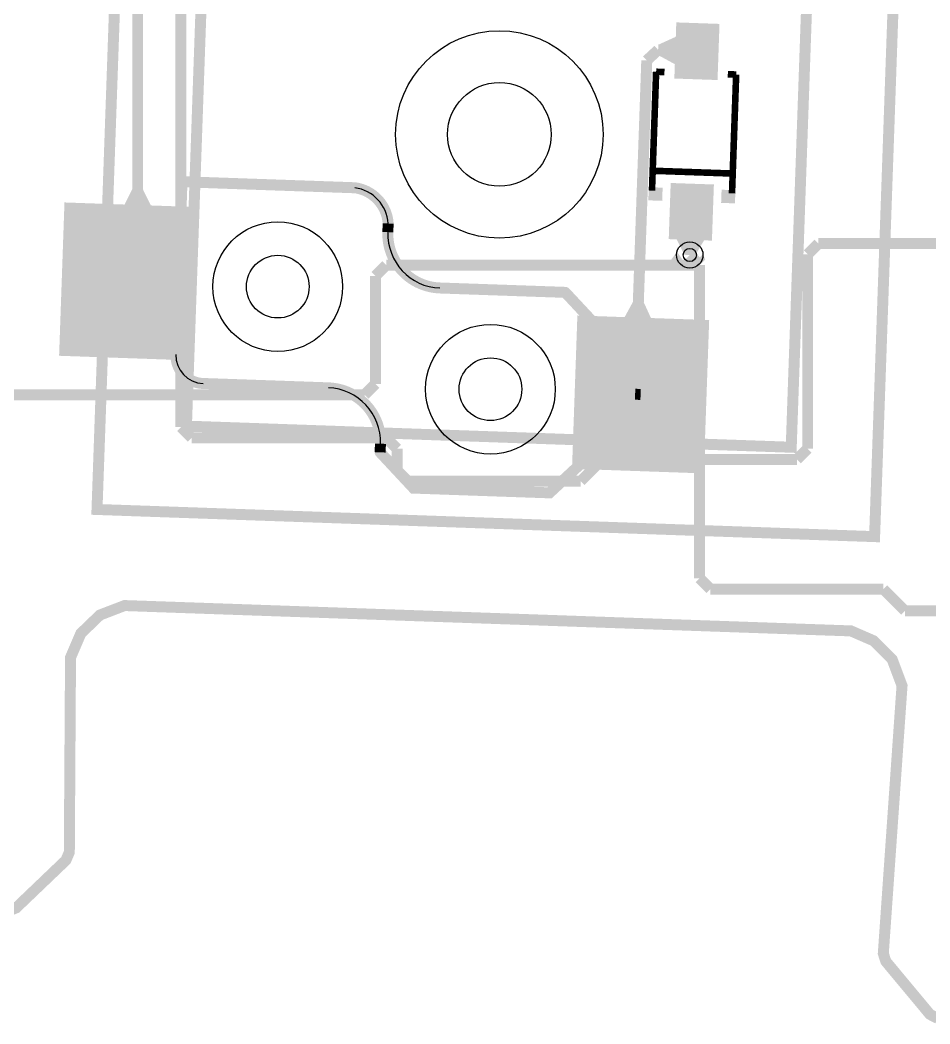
# Model space of a CAD drawing. Header units: millimetres. Extents: x -992 to -826, y 770 to 901.
# Drawn here: x -917.05 to -896, y 792.45 to 815.69 of the extents above; entities that cross this region are included whole.
import ezdxf

# ---------------------------------------------------------------- set-up
doc = ezdxf.new("R2010")
doc.units = ezdxf.units.MM
for name, color, linetype, true_color in [('BoardOutLine', 7, 'Continuous', 0xff00ff), ('BottomLayer', 7, 'Continuous', 0x0000ff), ('BottomPasteMaskLayer', 7, 'Continuous', 0x800000), ('BottomSilkLayer', 7, 'Continuous', 0x66cc33), ('BottomSolderMaskLayer', 7, 'Continuous', 0xaa00ff), ('Document', 7, 'Continuous', 0xffffff), ('Hole', 7, 'Continuous', 0x222222), ('Multi-Layer', 7, 'Continuous', 0xc0c0c0), ('TopLayer', 7, 'Continuous', 0xff0000), ('TopSilkLayer', 7, 'Continuous', 0xffcc00)]:
    doc.layers.add(name, color=color, linetype=linetype, true_color=true_color)

msp = doc.modelspace()

# ---------------------------------------------------------------- hatches: boundary and pattern name
at = {"layer": 'BottomLayer'}
for points in [[(-900.9168148336298, 814.3003810007622), (-900.8714503429007, 815.5995935991873), (-901.8708407416816, 815.6344932689867), (-901.9162052324106, 814.3352806705615)], [(-901.8824460248921, 815.3021082042166), (-901.9046024892051, 814.6674930149861), (-902.27872491745, 814.8711684023369), (-902.2698602997207, 815.1250139700281)], [(-914.0145186690374, 811.3717602235206), (-914.6491313182628, 811.3939217678437), (-914.4588265176532, 811.7685090170182), (-914.2048260096522, 811.7596393192788)], [(-901.0466090932183, 810.5836677673357), (-901.0012446024894, 811.8828549657101), (-902.0006350012701, 811.9177546355094), (-902.045999491999, 810.6185420370842)], [(-916.1229616459234, 807.9432562865127), (-913.124790449581, 807.8385572771147), (-913.0026416052833, 811.3364236728474), (-916.0008128016257, 811.4411226822456)], [(-901.8636195072392, 810.6121818643638), (-901.2290043180087, 810.5900355600713), (-901.4316027432055, 810.2469824739651), (-901.6854483108967, 810.2558445516893)], [(-901.3230378460757, 810.444947929896), (-901.7799593599188, 810.4609347218695), (-901.6709626619254, 810.6706121412244), (-901.4171170942343, 810.6617322834647)], [(-902.4452933705868, 808.7662458724919), (-903.0799085598172, 808.788407416815), (-902.8762280924562, 809.1625273050547), (-902.6223825247652, 809.1536626873255)], [(-904.2570231140463, 805.3273812547627), (-901.258851917704, 805.2226822453647), (-901.1367030734062, 808.7205486410974), (-904.1348742697486, 808.8252476504955)]]:
    msp.add_hatch(color=256, dxfattribs=at).paths.add_polyline_path(points)
at = {"layer": 'BottomPasteMaskLayer'}
for points in [[(-900.9168148336298, 814.3003810007622), (-900.8714503429007, 815.5995935991873), (-901.8708407416816, 815.6344932689867), (-901.9162052324106, 814.3352806705615)], [(-901.0466090932183, 810.5836677673357), (-901.0012446024894, 811.8828549657101), (-902.0006350012701, 811.9177546355094), (-902.045999491999, 810.6185420370842)], [(-916.1229616459234, 807.9432562865127), (-913.124790449581, 807.8385572771147), (-913.0026416052833, 811.3364236728474), (-916.0008128016257, 811.4411226822456)], [(-904.2570231140463, 805.3273812547627), (-901.258851917704, 805.2226822453647), (-901.1367030734062, 808.7205486410974), (-904.1348742697486, 808.8252476504955)]]:
    msp.add_hatch(color=256, dxfattribs=at).paths.add_polyline_path(points)
at = {"layer": 'BottomSilkLayer'}
for points in [[(-902.5068554737111, 811.8204089408181), (-902.1870612141225, 811.8092430784864), (-902.1976987553976, 811.504627889256), (-902.5174930149861, 811.5157937515877)], [(-900.5032512065025, 811.750441960884), (-900.823045466091, 811.7616103632208), (-900.8336830073661, 811.4569951739904), (-900.5138887477776, 811.4458267716536)]]:
    msp.add_hatch(color=256, dxfattribs=at).paths.add_polyline_path(points)
at = {"layer": 'BottomSolderMaskLayer'}
for points in [[(-900.9168148336298, 814.3003810007622), (-900.8714503429007, 815.5995935991873), (-901.8708407416816, 815.6344932689867), (-901.9162052324106, 814.3352806705615)], [(-901.0466090932183, 810.5836677673357), (-901.0012446024894, 811.8828549657101), (-902.0006350012701, 811.9177546355094), (-902.045999491999, 810.6185420370842)], [(-916.1493793331674, 807.9186317211346), (-913.1004390030287, 807.8124130773608), (-912.9762217674973, 811.36104860689), (-916.0251620976361, 811.4672672506637)], [(-904.2834399410735, 805.3027577953775), (-901.2344996109348, 805.1965391516038), (-901.1102823754036, 808.7451746811329), (-904.1592227055423, 808.8513933249067)]]:
    msp.add_hatch(color=256, dxfattribs=at).paths.add_polyline_path(points)
at = {"layer": 'Document'}
for points in [[(-901.2926847853697, 815.115044450089), (-901.4845923291848, 815.1217449834901), (-901.511394462789, 814.354216408433), (-901.3194869189739, 814.3475158750318)], [(-901.7824765049531, 814.8440132080266), (-901.7891795783593, 814.6521056642115), (-901.0216510033022, 814.6253009906021), (-901.014950469901, 814.8172085344172)], [(-913.3191770383542, 807.9453136906275), (-913.1840157480316, 811.8159613919229), (-909.3133731267463, 811.6807950215901), (-909.2967681287437, 811.6813023532607), (-909.2803714088674, 811.6839727317706), (-909.2644635195329, 811.6887604662046), (-909.2493166491299, 811.6955836371013), (-909.2351899648037, 811.7043254981181), (-909.2223251780332, 811.7148364735932), (-909.2109424088809, 811.726936717827), (-909.2012364196778, 811.7404191922913), (-909.1933732825855, 811.755053208116), (-909.1874875380565, 811.7705883732399), (-909.1836798928085, 811.7867588766877), (-909.1820154967057, 811.8032880366695), (-909.1825228280262, 811.8198930346828), (-909.1851932061907, 811.8362897546154), (-909.1899809402894, 811.8521976440509), (-909.196804110867, 811.8673445145976), (-909.205545971586, 811.8814711991081), (-909.2160569467901, 811.8943359861), (-909.2281571907839, 811.9057187555073), (-909.2416396650436, 811.9154247449947), (-909.2562736807027, 811.9232878823951), (-909.2718088457026, 811.9291736272517), (-909.2879793490702, 811.9329812728404), (-909.3045085090168, 811.9346456692915), (-913.3020828041657, 812.0742392684787), (-913.3186867700585, 812.0737308429531), (-913.3350823382028, 812.0710596025842), (-913.3509889988411, 812.0662712492948), (-913.366134606874, 812.059447706432), (-913.3802600379574, 812.0507057171509), (-913.3931236218294, 812.0401948470703), (-913.4045052770166, 812.0280949253729), (-913.4142102761812, 812.0146129681299), (-913.4220725776865, 811.9999796364887), (-913.4279576663839, 811.9844452903193), (-913.431764855015, 811.9682757048388), (-913.4334290068581, 811.9517475234952), (-913.5730251460504, 807.954185928372), (-913.5725183228793, 807.9375810633102), (-913.5698484658419, 807.9211844088694), (-913.5650612569323, 807.9052765163533), (-913.5582386066221, 807.8901295742132), (-913.54949725235, 807.8760027508288), (-913.5389867611107, 807.8631377600648), (-913.5268869703236, 807.85175472548), (-913.5134049107639, 807.8420484139522), (-913.4987712642085, 807.8341849031625), (-913.483236416407, 807.828298739961), (-913.4670661729125, 807.824490638232), (-913.4505372110746, 807.8228257556516), (-913.4339323460127, 807.8233325788227), (-913.417535691572, 807.8260024358601), (-913.4016277990559, 807.8307896447698), (-913.3864808569158, 807.8376122950799), (-913.3723540335313, 807.8463536493522), (-913.3594890427673, 807.8568641405914), (-913.3481060081825, 807.8689639313784), (-913.3383996966546, 807.8824459909381), (-913.3305361858651, 807.8970796374937), (-913.3246500226636, 807.9126144852951), (-913.3208419209345, 807.9287847287895), (-913.3191770383542, 807.9453136906275)], [(-909.3259740919483, 811.6816611633225), (-909.2860376739717, 811.6752080871543), (-909.2464979714072, 811.6666540475268), (-909.2074654311931, 811.6560229385876), (-909.1690490836024, 811.6433444563984), (-909.1313562376863, 811.6286540159833), (-909.0944921815266, 811.6119926524052), (-909.0585598881316, 811.5934069061404), (-909.0236597278013, 811.5729486930769), (-908.9898891877598, 811.5506751594969), (-908.9573425998435, 811.5266485224487), (-908.9261108770021, 811.5009358959551), (-908.8962812593498, 811.4736091035427), (-908.8679370704759, 811.4447444776154), (-908.8411574846959, 811.4144226462346), (-908.816017305892, 811.3827283078988), (-908.7925867585626, 811.3497499949541), (-908.7709312916627, 811.3155798262951), (-908.7511113957844, 811.2803132500477), (-908.7331824341873, 811.2440487769524), (-908.7171944881512, 811.2068877051919), (-908.7031922170839, 811.1689338374338), (-908.6912147337724, 811.1302931908766), (-908.681295495129, 811.0910737011097), (-908.6734622087353, 811.0513849206156), (-908.6677367554463, 811.0113377127545), (-908.6641351282703, 810.971043942088), (-908.662291100024, 810.9550915897022), (-908.6584487493133, 810.9394994657985), (-908.6526695091904, 810.9245168635406), (-908.6450457804771, 810.9103833308146), (-908.6356994544216, 810.8973248402403), (-908.6247799638535, 810.8855501762304), (-908.6124618939907, 810.8752475968606), (-908.5989421911011, 810.866581823924), (-908.5844370136455, 810.8596914092923), (-908.5691782762498, 810.8546865196929), (-908.5534099417597, 810.8516471753188), (-908.5373841206651, 810.8506219704333), (-908.5213570402552, 810.8516272964255), (-908.505584947954, 810.854647079738), (-908.4903200143324, 810.8596330388576), (-908.4758063013043, 810.8665054562597), (-908.4622758599652, 810.8751544529637), (-908.4499450204671, 810.8854417453231), (-908.4390109332437, 810.8972028559596), (-908.4296484168902, 810.9102497434943), (-908.4220071630931, 810.9243738090288), (-908.416209343299, 810.9393492313084), (-908.4123476553887, 810.9549365772433), (-908.4104838415852, 810.9708866300621), (-908.4106477012955, 810.986944373889), (-908.414638789857, 811.0334701408854), (-908.4207563178829, 811.0797643266257), (-908.4289874493221, 811.1257297947267), (-908.4393149132726, 811.1712700985339), (-908.4517170402205, 811.2162896834907), (-908.466167807508, 811.2606940876339), (-908.482636893935, 811.3043901397984), (-908.5010897433805, 811.3472861551129), (-908.5214876373091, 811.3892921273763), (-908.5437877760126, 811.4303199179128), (-908.5679433684138, 811.4702834405085), (-908.5939037302456, 811.5090988420403), (-908.6216143903985, 811.5466846784207), (-908.6510172052142, 811.5829620854864), (-908.6820504804857, 811.6178549444755), (-908.714649100906, 811.651290041742), (-908.7487446666954, 811.6831972223758), (-908.784265637122, 811.7135095374057), (-908.82113748061, 811.742163384273), (-908.8592828311263, 811.7690986402863), (-908.8986216505119, 811.7942587887726), (-908.9390713964223, 811.8175910376634), (-908.9805471955203, 811.839046430265), (-909.0229620215619, 811.8585799479814), (-909.0662268779971, 811.8761506047747), (-909.1102509847075, 811.8917215331627), (-909.1549419684837, 811.905260061577), (-909.2002060568475, 811.9167377829149), (-909.2459482748085, 811.9261306141447), (-909.2920726441454, 811.9334188468379), (-909.3086481459535, 811.93455444959), (-909.3252300679479, 811.9335167999503), (-909.3415346888412, 811.930323652392), (-909.3572830320448, 811.9250296425558), (-909.3722056390359, 811.9177253524197), (-909.3860471798672, 811.9085357604147), (-909.3985708219337, 811.8976181030106), (-909.409562282244, 811.8851591843555), (-909.4188334938615, 811.8713721800056), (-909.4262258237824, 811.8564929894313), (-909.4316127871903, 811.8407761997132), (-909.434902211646, 811.824490729485), (-909.4360378141844, 811.8079152276622), (-909.4350001643306, 811.7913333056812), (-909.4318070165618, 811.7750286848291), (-909.4265130065226, 811.7592803416937), (-909.4192087161937, 811.744357734797), (-909.4100191240101, 811.7305161940843), (-909.3991014664444, 811.7179925521586), (-909.3866425476476, 811.7070010920092), (-909.3728555431779, 811.6977298805696), (-909.3579763525083, 811.6903375508407), (-909.3422595627206, 811.6849505876356), (-909.32597409245, 811.68166116339)], [(-901.403677927356, 811.0494361188723), (-901.595585471171, 811.0561366522735), (-901.5687807975617, 811.8236652273306), (-901.3768732537466, 811.8169646939295)], [(-908.6643891287783, 810.984569469139), (-908.671361442723, 810.7845897891797), (-908.6708343190771, 810.7679991658873), (-908.6681479304004, 810.7516189962776), (-908.6633481672434, 810.7357290965231), (-908.6565170221241, 810.7206009077046), (-908.6477711888824, 810.7064928588857), (-908.6372600692425, 810.6936459524688), (-908.6251632206414, 810.682279647243), (-908.611687288917, 810.6725881094533), (-908.5970624782574, 810.6647368959333), (-908.5815386187096, 810.6588601259608), (-908.5653808984293, 810.6550581901497), (-908.5488653335725, 810.6533960355155), (-908.5322740532172, 810.65390205601), (-908.5158904798604, 810.6565676074787), (-908.49999448782, 810.6613471553252), (-908.4848576222483, 810.6681590523617), (-908.4707384604311, 810.6768869335563), (-908.4578781946097, 810.6873817038525), (-908.4464965117867, 810.699464085103), (-908.4367878408968, 810.7129276786101), (-908.4289180314519, 810.7275424909546), (-908.4230215203967, 810.743058862887), (-908.4191990355746, 810.7592117341597), (-908.4175158750318, 810.7757251714505), (-908.4105334010669, 810.9757048514099), (-908.4110407543711, 810.9923101810177), (-908.4137111976215, 811.0087072268374), (-908.4184990387944, 811.0246154308738), (-908.4253223566014, 811.0397625993508), (-908.4340644021854, 811.0538895600208), (-908.4445755967255, 811.0667545966746), (-908.4566760907722, 811.0781375849725), (-908.4701588415214, 811.0878437588323), (-908.4847931553742, 811.0957070429315), (-908.5003286351676, 811.1015928943015), (-908.5164994645405, 811.1054006043953), (-908.5330289561239, 811.107065022239), (-908.5496342857393, 811.1065576691822), (-908.5660313315988, 811.1038872261761), (-908.5819395357066, 811.0990993852403), (-908.5970867042852, 811.092276067659), (-908.6112136650854, 811.0835340222854), (-908.6240787018959, 811.073022827937), (-908.6354616903741, 811.06092233406), (-908.6451678644348, 811.0474395834553), (-908.653031148752, 811.0328052697198), (-908.6589170003535, 811.0172697900141), (-908.6627247106884, 811.001098960698), (-908.6643891287783, 810.9845694691394)], [(-908.4169977139956, 810.7760477520957), (-908.417636197176, 810.7270573470565), (-908.4161371892369, 810.6780857183122), (-908.4125035434971, 810.6292260819514), (-908.4067421764967, 810.5805714408885), (-908.3988640548324, 810.5322144078353), (-908.3888841742825, 810.4842470290151), (-908.3768215312629, 810.4367606089558), (-908.362699086668, 810.3898455366939), (-908.3465437221657, 810.3435911137219), (-908.3283861890282, 810.2980853840054), (-908.3082610495982, 810.2534149663938), (-908.2862066115006, 810.209664889744), (-908.2622648547247, 810.1669184310701), (-908.236481351717, 810.1252569570285), (-908.2089051806349, 810.0847597690382), (-908.1795888319278, 810.0455039523334), (-908.1485881084236, 810.0075642292337), (-908.1159620191088, 809.9710128169122), (-908.0817726668075, 809.9359192899324), (-908.0460851299696, 809.9023504478148), (-908.0089673387965, 809.8703701878862), (-907.9704899459375, 809.8400393836528), (-907.9307261920046, 809.8114157689292), (-907.8897517661615, 809.784553827944), (-907.8476446620507, 809.7595046916301), (-907.8044850293353, 809.7363160402992), (-907.7603550211368, 809.7150320128828), (-907.7153386376579, 809.6956931229159), (-907.6695215662916, 809.67833618142), (-907.6229910185173, 809.6629942268347), (-907.5758355638961, 809.6496964621299), (-907.5281449614815, 809.6384681992187), (-907.4800099889653, 809.6293308107771), (-907.4315222698851, 809.6223016895615), (-907.3827740992213, 809.6173942153023), (-907.3338582677167, 809.6146177292355), (-907.3173140422616, 809.612972173328), (-907.301126545015, 809.6091795247756), (-907.2855731966447, 809.6033047818345), (-907.270920549801, 809.5954486256098), (-907.2574197209482, 809.5857456945868), (-907.2453020867408, 809.5743622772014), (-907.2347753186998, 809.5614934619971), (-907.2260198241469, 809.547359794204), (-907.2191856543906, 809.5322034960446), (-907.2143899331537, 809.5162843155391), (-907.2117148493113, 809.4998750749537), (-907.2112062483411, 809.4832569951848), (-907.2128728466259, 809.466714876206), (-907.2166860820723, 809.450532216178), (-907.2225806036065, 809.4349863528686), (-907.2304553911588, 809.4203437106494), (-907.2401754869412, 809.406855234526), (-907.2515743083484, 809.3947520894521), (-907.2644565028438, 809.3842416986348), (-907.2786012959034, 809.3755041887232), (-907.2937662746403, 809.3686893028063), (-907.3096915422672, 809.3639138341208), (-907.3261041721966, 809.3612596244545), (-907.3427228854458, 809.3607721615444), (-907.3967119081829, 809.3637188116425), (-907.4505436272744, 809.3687827372478), (-907.5041350421803, 809.3759561305368), (-907.5574035228735, 809.3852279311993), (-907.6102669372441, 809.3965838434914), (-907.6626437777339, 809.4100063582777), (-907.7144532870103, 809.4254747800278), (-907.7656155824808, 809.4429652587257), (-907.8160517794611, 809.462450826643), (-907.8656841128031, 809.483901439919), (-907.9144360567977, 809.5072840248839), (-907.9622324431655, 809.5325625290541), (-908.0089995769555, 809.5596979767187), (-908.054665350172, 809.5886485290353), (-908.099159352954, 809.6193695485385), (-908.1424129821372, 809.6518136679654), (-908.1843595470297, 809.685930863287), (-908.224934372239, 809.7216685308399), (-908.2640748973923, 809.7589715684322), (-908.3017207735952, 809.7977824603031), (-908.3378139564805, 809.8380413658036), (-908.3722987957042, 809.8796862116625), (-908.4051221207501, 809.9226527876934), (-908.4362333229111, 809.9668748457979), (-908.4655844333196, 810.01228420211), (-908.4931301969093, 810.0588108421257), (-908.5188281421913, 810.1063830286549), (-908.5426386467389, 810.1549274124299), (-908.5645249982794, 810.2043691451983), (-908.5844534512993, 810.2546319951286), (-908.6023932790748, 810.3056384643485), (-908.6183168210476, 810.3573099084344), (-908.6321995254739, 810.4095666576704), (-908.6440199872786, 810.4623281398863), (-908.6537599810601, 810.5155130046885), (-908.66140448919, 810.5690392488902), (-908.6669417249685, 810.6228243429482), (-908.6703631507982, 810.676785358211), (-908.6716634913466, 810.7308390947826), (-908.6708407416816, 810.7849022098046), (-908.6692502997842, 810.8014907311875), (-908.6655015440789, 810.8177281995174), (-908.6596590202497, 810.8333350397617), (-908.6518233242613, 810.848042534976), (-908.6421293703081, 810.8615974530451), (-908.6307440678764, 810.8737664068061), (-908.6178634479132, 810.8843398724853), (-908.6037092875871, 810.8931357972555), (-908.588525291751, 810.9000027338035), (-908.5725728968584, 810.9048224479333), (-908.5561267695773, 810.907511954311), (-908.5394700776083, 810.9080249452966), (-908.5228896141327, 810.9063525882652), (-908.5066708598381, 810.9025236776853), (-908.4910930675404, 810.8966041393389), (-908.4764244540395, 810.8886958952188), (-908.4629175819895, 810.8789351086456), (-908.4508050113017, 810.8674898398224), (-908.4402952949522, 810.8545571521915), (-908.4315693881388, 810.8403597194172), (-908.4247775326128, 810.8251419914127), (-908.4200366698329, 810.8091659854285), (-908.4174284274791, 810.7927067746659), (-908.4169977139956, 810.7760477520957)], [(-908.8152095504192, 805.5969011938025), (-908.043616967234, 804.7694945389892), (-908.0315152615813, 804.7581104716463), (-908.0180309946822, 804.7484036279179), (-908.0033949492046, 804.7405401400309), (-907.9878576204585, 804.734654591254), (-907.9716849291797, 804.7308477125096), (-907.9551536703075, 804.7291846583695), (-904.8070612141225, 804.6192532385066), (-904.7904551764263, 804.6197570298796), (-904.7740569899586, 804.6224241958435), (-904.7581472744569, 804.627209093582), (-904.7429982905279, 804.6340298398484), (-904.7288692804912, 804.6427697122213), (-904.7160020320042, 804.6532791465585), (-903.8368681737364, 805.4730835661674), (-903.8254864208571, 805.4851861474967), (-903.8157818852428, 805.4986709078563), (-903.807920640667, 805.5133070824645), (-903.8020372166532, 805.5288442023815), (-903.79823229627, 805.5450163807851), (-903.796570993142, 805.5615468630939), (-903.6866370332741, 808.7096266192534), (-903.6871383910448, 808.726237175931), (-903.6898043092336, 808.7426400669251), (-903.6945891419713, 808.7585544418241), (-903.701410963319, 808.7737078145924), (-903.7101529700049, 808.787840729078), (-903.720665481331, 808.8007112014226), (-904.3475742951487, 809.4729743459488), (-904.3596775424169, 809.4843566054756), (-904.3731630928838, 809.4940614679152), (-904.3878001451266, 809.5019228372623), (-904.4033381900913, 809.5078061683803), (-904.419511298486, 809.5116107697029), (-904.4360426720855, 809.5132715265432), (-907.2843129286259, 809.6127355854713), (-907.3009184240235, 809.6122282213), (-907.3173156327955, 809.6095577456329), (-907.3332239941583, 809.6047698510484), (-907.3483713116428, 809.597946459749), (-907.3624984104515, 809.5892043218496), (-907.3753635720109, 809.5786930177511), (-907.3867466698434, 809.5665923987779), (-907.3964529359924, 809.5531095098721), (-907.4043162935558, 809.5384750469974), (-907.4102021983076, 809.5229394098668), (-907.4140099407873, 809.5067684175345), (-907.4156743694665, 809.4902387601584), (-907.4151670055094, 809.4736332647543), (-907.412496530054, 809.4572360559479), (-907.4077086356748, 809.4413276945232), (-907.4008852445709, 809.4261803769507), (-907.3921431068537, 809.4120532780292), (-907.3816318029212, 809.3991881163342), (-907.369531184095, 809.3878050183455), (-907.3560482953144, 809.3780987520224), (-907.3414138325412, 809.3702353942703), (-907.3258781954866, 809.364349489318), (-907.3097072032034, 809.3605417466296), (-907.2931775458487, 809.3588773177371), (-904.4974726949455, 809.26126492253), (-903.942316484633, 808.6659385318773), (-904.0485826771654, 805.6229819659641), (-904.8507747015495, 804.8749326898655), (-907.8937185674372, 804.9811938023878), (-908.6294208788419, 805.7701651003304), (-908.6415233417463, 805.78154909589), (-908.6550081759954, 805.7912560113901), (-908.6696446523367, 805.7991197588153), (-908.6851823366018, 805.8050057872667), (-908.7013553747051, 805.8088133851659), (-908.7178870414809, 805.8104774034567), (-908.7344944755268, 805.8099693703252), (-908.7508935190422, 805.8072979783591), (-908.7668035798456, 805.8025089358154), (-908.7819524323858, 805.7956841845398), (-908.7960808755955, 805.786940497919), (-908.8089471678944, 805.7764274828551), (-908.8203311634541, 805.7643250199508), (-908.8300380789542, 805.7508401857016), (-908.8379018263794, 805.7362037093603), (-908.8437878548309, 805.7206660250952), (-908.8475954527299, 805.7044929869918), (-908.8492594710209, 805.6879613202161), (-908.8487514378894, 805.6713538861701), (-908.8460800459231, 805.6549548426548), (-908.8412910033794, 805.6390447818513), (-908.8344662521039, 805.6238959293112), (-908.825722565483, 805.6097674861014), (-908.8152095504192, 805.5969011938025)], [(-912.8144526289053, 807.4045923291848), (-912.8472364397642, 807.4067666771103), (-912.8798190227592, 807.4109953091224), (-912.9120717815163, 807.4172615357292), (-912.9438674214053, 807.4255406254961), (-912.9750804519456, 807.435799902655), (-913.0055876820884, 807.4479988760685), (-913.035268706426, 807.4620893990394), (-913.0640063804055, 807.4780158593358), (-913.0916872826729, 807.4957153986797), (-913.1182021627224, 807.515118160836), (-913.1434463720843, 807.5361475673186), (-913.1673202773504, 807.5587206196304), (-913.1897296534048, 807.5827482268393), (-913.2105860553099, 807.6081355572011), (-913.2298071673798, 807.6347824124399), (-913.2473171280624, 807.662583623209), (-913.2630468293477, 807.6914294641708), (-913.2769341895233, 807.72120608706), (-913.2889243981964, 807.7517959700166), (-913.298970132619, 807.7830783814204), (-913.3070317444606, 807.8149298563916), (-913.3130774162909, 807.8472246840804), (-913.3170832871571, 807.8798354038199), (-913.3190335467574, 807.9126333081862), (-913.3189204978411, 807.9454889509781), (-913.3194126802117, 807.9621042191899), (-913.3220706910059, 807.9785128864074), (-913.326848995449, 807.9944338533344), (-913.3336657357033, 808.0095943755398), (-913.342404133187, 808.0237347358837), (-913.3529144891248, 808.036612693769), (-913.3650167490605, 808.0480076350015), (-913.3785035873952, 808.0577243511633), (-913.393143959114, 808.065596383758), (-913.4086870578515, 808.071488875835), (-913.4248666124922, 808.0753008822444), (-913.4414054487014, 808.0769670989423), (-913.4580202372384, 808.076458981725), (-913.4744263477123, 808.0737852352233), (-913.4903427246268, 808.0689916637829), (-913.5054967021831, 808.0621603867822), (-913.5196286753586, 808.0534084318346), (-913.532496547238, 808.0428857299698), (-913.5438798764118, 808.0307725471446), (-913.5535836533902, 808.0172763960788), (-913.5614416413399, 808.0026284813255), (-913.5673192239111, 807.9870797384709), (-913.5711157113706, 807.9708965353204), (-913.5727660655323, 807.9543561087123), (-913.5731198299776, 807.9136766956647), (-913.5713439762562, 807.87303452374), (-913.567443372488, 807.8325410046854), (-913.5614287113367, 807.7923071427476), (-913.5533164806985, 807.7524432303799), (-913.5431289185035, 807.7130585458983), (-913.5308939517558, 807.6742610539192), (-913.5166451199774, 807.6361571093971), (-913.5004214832668, 807.5988511660761), (-913.4822675152241, 807.562445490152), (-913.4622329810365, 807.5270398799315), (-913.4403728010576, 807.4927313922575), (-913.416746900255, 807.4596140764476), (-913.391420043939, 807.4277787164789), (-913.3644616602226, 807.397312582123), (-913.3359456496992, 807.3682991897151), (-913.3059501828599, 807.3408180732115), (-913.2745574858064, 807.3149445661647), (-913.2418536148456, 807.2907495952128), (-913.2079282205844, 807.2682994856491), (-913.172874302173, 807.247655779606), (-913.1367879523665, 807.2288750673504), (-913.0997680941082, 807.2120088321532), (-913.0619162093535, 807.19710330916), (-913.0233360608788, 807.1841993586463), (-912.9841334078384, 807.1733323540091), (-912.9444157158488, 807.164532084797), (-912.9042918623943, 807.1578226750497), (-912.8638718383636, 807.1532225171668), (-912.823266446533, 807.1507442214886), (-912.8066618312237, 807.151254857103), (-912.7902659220255, 807.1539284613862), (-912.774359257495, 807.1587192882268), (-912.7592140050772, 807.1655453652481), (-912.7450893042441, 807.1742898963778), (-912.7322268325471, 807.1848032602611), (-912.7208466704467, 807.1969055703244), (-912.7111435356748, 807.2103897526837), (-912.7032834515601, 807.2250250892364), (-912.6974009063235, 807.2405611653124), (-912.6935965519466, 807.2567321543384), (-912.6919354819886, 807.2732613662039), (-912.6924461178172, 807.2898659815065), (-912.695119722312, 807.3062618906703), (-912.6999105493579, 807.3221685551389), (-912.7067366265746, 807.3373138074686), (-912.7154811578865, 807.351438508189), (-912.725994521936, 807.3643009797502), (-912.7380968321461, 807.3756811416945), (-912.7515810146306, 807.3853842762924), (-912.7662163512847, 807.3932443602181), (-912.7817524274367, 807.3991269052542), (-912.7979234165116, 807.4029312594224), (-912.8144526283986, 807.4045923291673)], [(-909.91650495301, 807.3031902463806), (-912.8147625095252, 807.4043942087885), (-912.8313673419918, 807.4038868883117), (-912.8477638992048, 807.4012165424776), (-912.8636716315242, 807.3964288616437), (-912.8788183532396, 807.3896057643565), (-912.8929448997429, 807.3808639957024), (-912.905809561907, 807.3703531297666), (-912.9171922217952, 807.3582530103796), (-912.9268981189412, 807.3447706739387), (-912.9347611827537, 807.3301368069585), (-912.940646874031, 807.3146017989604), (-912.9444544869633, 807.2984314582383), (-912.9461188722379, 807.2819024638051), (-912.945611551761, 807.2652976313384), (-912.9429412059269, 807.2489010741253), (-912.938153525093, 807.2329933418059), (-912.9313304278058, 807.2178466200905), (-912.9225886591516, 807.2037200735872), (-912.9120777932159, 807.1908554114233), (-912.8999776738289, 807.179472751535), (-912.8864953373879, 807.169766854389), (-912.8718614704078, 807.1619037905765), (-912.8563264624097, 807.1560180992992), (-912.8401561216875, 807.1522104863668), (-912.8236271272543, 807.1505461010923), (-909.9253695707392, 807.0493522987048), (-909.9088519894914, 807.0499812964209), (-909.8925560048872, 807.0527502337951), (-909.8767576706788, 807.0576122050666), (-909.8617246104279, 807.0644848485099), (-909.8477114839659, 807.0732517416405), (-909.8349556734601, 807.0837643734111), (-909.8236732621627, 807.0958446599857), (-909.8140553739643, 807.1092879614778), (-909.8062649357569, 807.1238665485472), (-909.8004339174555, 807.139333460132), (-909.7966610964287, 807.1554266869653), (-909.7950103842124, 807.1718736100083), (-909.7955097438486, 807.1883956186138), (-909.7981507161918, 807.2047128301857), (-909.8028885632074, 807.2205488313875), (-909.8096430258329, 807.235635360579), (-909.8182996835653, 807.2497168521658), (-909.8287118927434, 807.2625547658762), (-909.8407032706883, 807.2739316276309), (-909.8540706836249, 807.2836547135499), (-909.8685876877637, 807.2915593146934), (-909.8840083652569, 807.2975115272277), (-909.9000714900425, 807.3014105207554), (-909.91650495301, 807.3031902463806)], [(-908.8419735839473, 805.8880111760225), (-908.8413309301209, 805.9370045032473), (-908.8428260286821, 805.9859792293495), (-908.846456033408, 806.0348421210177), (-908.8522140338491, 806.0835001578401), (-908.8600890684855, 806.1318607093875), (-908.8700661455935, 806.1798317115542), (-908.8821262717859, 806.2273218418206), (-908.8962464881695, 806.2742406931042), (-908.9123999140525, 806.3204989458677), (-908.9305557981164, 806.3660085381572), (-908.9506795769585, 806.4106828332451), (-908.9727329408894, 806.4544367845618), (-908.9966739068637, 806.4971870975983), (-909.0224568984034, 806.5388523884739), (-909.0500328323616, 806.579353338868), (-909.079349212362, 806.6186128470179), (-909.1103502287372, 806.6565561744972), (-909.1429768647728, 806.6931110884964), (-909.1771670090585, 806.7282079993322), (-909.2128555737291, 806.7617800929256), (-909.2499746183727, 806.7937634579962), (-909.2884534793691, 806.82409720773), (-909.3282189044121, 806.8527235956902), (-909.3691951919602, 806.8795881257486), (-909.4113043353502, 806.9046396558307), (-909.454466171298, 806.9278304952745), (-909.4985985325061, 806.9491164956198), (-909.5436174040854, 806.9684571346531), (-909.589437083495, 806.9858155935505), (-909.6359703436941, 807.0011588269692), (-909.6831285991959, 807.0144576259567), (-909.7308220747091, 807.0256866735552), (-909.7789599760421, 807.0348245929982), (-909.8274506629491, 807.041853988405), (-909.8762018235852, 807.0467614778976), (-909.9251206502414, 807.0495377190756), (-909.9416495904841, 807.0512029329652), (-909.9578197693202, 807.0550113603647), (-909.9733545105026, 807.0608978380244), (-909.9879880102993, 807.0687616466782), (-910.0014698854683, 807.0784682343781), (-910.0135694573843, 807.0898515187149), (-910.0240796990145, 807.1027167285353), (-910.0328207772081, 807.1168437365291), (-910.039643129692, 807.1319908256696), (-910.0444300241219, 807.1478988250586), (-910.0470995554058, 807.1642955444125), (-910.0476060471228, 807.1809004313133), (-910.045940833059, 807.1974293715384), (-910.0421324054893, 807.2135995503343), (-910.0362459276658, 807.2291342914548), (-910.0283821188577, 807.2437677911687), (-910.0186755310159, 807.2572496662353), (-910.0072922465515, 807.2693492380314), (-909.9944270366204, 807.2798594795261), (-909.9803000285347, 807.2886005575708), (-909.9651529393221, 807.2954229098951), (-909.9492449398826, 807.3002098041574), (-909.9328482205007, 807.3028793352685), (-909.9162433324868, 807.3033858267718), (-909.8622517488385, 807.3004390259932), (-909.8084174861618, 807.2953747489729), (-909.7548235567954, 807.2882008048172), (-909.7015526024844, 807.2789282557353), (-909.648686766947, 807.2675713999819), (-909.5963075692088, 807.2541477498082), (-909.5444957779009, 807.2386780044598), (-909.4933312867147, 807.2211860182564), (-909.4428929912059, 807.2016987638103), (-909.3932586671377, 807.1802462904336), (-909.3445048505508, 807.1568616778028), (-909.296706719745, 807.1315809849494), (-909.2499379793541, 807.1044431946575), (-909.2042707466937, 807.0754901533522), (-909.1597754405567, 807.0447665065724), (-909.116520672627, 807.0123196301276), (-909.074573141681, 806.9781995570443), (-909.0339975307377, 806.9424589004154), (-908.9948564073183, 806.9051527722709), (-908.9572101269662, 806.8663386985947), (-908.9211167401799, 806.8260765306206), (-908.8866319028984, 806.784428352541), (-908.8538087906805, 806.7414583857734), (-908.8226980167076, 806.6972328899312), (-908.7933475537386, 806.6518200606515), (-908.7658026601359, 806.6052899244376), (-908.7401058100772, 806.5577142306776), (-908.7162966280604, 806.509166341008), (-908.694411827802, 806.4597211161897), (-908.6744851556261, 806.4094548006725), (-908.656547338426, 806.358444905027), (-908.6406260362843, 806.3067700864226), (-908.6267457998212, 806.2545100273392), (-908.6149280323368, 806.2017453126961), (-908.605190956808, 806.1485573055908), (-908.5975495877882, 806.0950280218372), (-908.5920157082548, 806.0412400034967), (-908.5885978514406, 805.9872761915994), (-908.5873012876747, 805.9332197982488), (-908.5881280162562, 805.8791541783085), (-908.5897633794026, 805.8626019973469), (-908.5935478450685, 805.8464054876357), (-908.5994165013029, 805.8308424551161), (-908.6072686876795, 805.8161798401954), (-908.616969721846, 805.8026691391291), (-908.6283532096237, 805.7905420903035), (-908.641223899036, 805.780006699411), (-908.6553610293108, 805.7712436716923), (-908.6705221174159, 805.764403312442), (-908.6864471171791, 805.7596029489408), (-908.702862879655, 805.7569249180332), (-908.7194878382323, 805.7564151538685), (-908.7360368381248, 805.758082400029), (-908.7522260274055, 805.7618980595579), (-908.7677777256944, 805.7677966854603), (-908.7824251869913, 805.775677103264), (-908.795917174959, 805.7854041463852), (-908.808022272182, 805.7968109745343), (-908.8185328494867, 805.8097019353957), (-908.8272686272401, 805.823855920497), (-908.8340797675447, 805.8390301577085), (-908.8388494442895, 805.8549643753221), (-908.8414958469755, 805.8713852662853), (-908.8419735839473, 805.8880111760225)]]:
    msp.add_hatch(color=256, dxfattribs=at).paths.add_polyline_path(points)
at = {"layer": 'TopLayer'}
for points in [[(-901.596283972568, 809.9490017780037), (-901.8539141478284, 810.3267056134114), (-901.9879883159767, 810.144627889256), (-901.8147345694692, 809.890627381255)], [(-901.254089408179, 810.26586487173), (-901.5823114046229, 809.947584455169), (-901.4229743459488, 809.9292151384304), (-901.2406273812549, 810.1060375920754)], [(-901.254089408179, 810.26586487173), (-901.5823114046229, 809.947584455169), (-901.4229743459488, 809.9292151384304), (-901.2406273812549, 810.1060375920754)], [(-901.254089408179, 810.26586487173), (-901.5823114046229, 809.947584455169), (-901.4627711455423, 809.890627381255), (-901.2008331216664, 810.144627889256)]]:
    msp.add_hatch(color=256, dxfattribs=at).paths.add_polyline_path(points)

# ---------------------------------------------------------------- linework, layer by layer
at = {"layer": 'BoardOutLine', "const_width": 0.25400050800101603}
msp.add_lwpolyline([(-895.8212598425198, 792.5819913639829), (-896.0029210058422, 792.67523495047), (-897.0226822453646, 793.9013462026926), (-897.0819913639829, 794.085267970536), (-896.6486664973331, 800.2819913639829), (-896.8767843535688, 800.8921005842013), (-897.3084582169165, 801.323774447549), (-897.8307848615698, 801.5508763017527), (-914.6344678689359, 802.1376936753875), (-915.2042926085853, 801.918948437897), (-915.6468376936755, 801.4915925831854), (-915.8851663703329, 800.9348996697995), (-915.9129032258065, 796.4284226568454), (-915.9932181864365, 796.2419862839727), (-917.1449072898147, 795.1394462788927), (-917.3246888493778, 795.0674371348744)], dxfattribs=at)
at = {"layer": 'BottomLayer', "const_width": 0.25400050800101603}
for points in [[(-914.3317246634494, 820.2677165354332), (-914.3317246634494, 809.5176530353062)], [(-902.5538989077979, 814.7537211074424), (-902.2911861823725, 814.9986791973586)], [(-902.2910845821692, 814.9987299974601), (-901.3939547879097, 814.967233934468)], [(-902.8237236474474, 807.0284480568963), (-902.5539751079504, 814.7536195072391)], [(-901.5234950469902, 811.2506985013972), (-901.5585471170943, 810.2514605029212)], [(-914.3318262636526, 809.5176276352554), (-914.5629159258319, 809.6398272796547)], [(-902.6967487934977, 807.0239522479046), (-902.8236728473458, 807.0283972567946)]]:
    msp.add_lwpolyline(points, dxfattribs=at)
at = {"layer": 'BottomSilkLayer'}
for points, const_width in [([(-902.4333756667514, 811.74157988316), (-902.3373380746763, 814.4923545847093)], 0.15240030480060962), ([(-902.3373380746763, 814.4923545847093), (-902.1443992887987, 814.4855981711964)], 0.15240030480060962), ([(-900.4859791719584, 814.4276860553723), (-900.6788925577853, 814.4344424688851)], 0.15240030480060962), ([(-900.5820421640844, 811.6769113538229), (-900.4859791719584, 814.4276860553723)], 0.15240030480060962), ([(-900.6159766319533, 812.1378206756415), (-902.367360934722, 812.1989839979682)], 0.15240030480060962), ([(-913.3437642875286, 810.8977647955297), (-913.3071628143257, 811.946151892304), (-913.3071628143257, 811.946151892304), (-909.3090932181865, 811.8065278130557)], 0.25400050800101603), ([(-908.5369316738635, 810.9804927609857), (-908.5439166878335, 810.7804673609348)], 0.25400050800101603), ([(-907.3388112776227, 809.4873507747017), (-904.4405638811279, 809.3861569723141)], 0.25400050800101603), ([(-903.8136398272798, 808.7138176276354), (-904.4405892811786, 809.3861315722633), (-904.4405638811279, 809.3861569723141)], 0.25400050800101603), ([(-903.8136398272798, 808.7138176276354), (-903.8258572517146, 808.3641097282195)], 0.25400050800101603), ([(-913.4461010922023, 807.9497586995176), (-913.4338836677674, 808.2995427990858)], 0.25400050800101603), ([(-909.9206756413514, 807.1764541529085), (-912.8188468376937, 807.2776733553469)], 0.25400050800101603), ([(-908.7223266446533, 805.6835407670817), (-908.7153416306834, 805.8834137668276)], 0.25400050800101603), ([(-903.9165100330201, 805.7658623317249), (-903.9234950469902, 805.5659893319788), (-904.8026162052325, 804.7461772923548), (-907.9507239014479, 804.8561087122175), (-908.7223266446533, 805.6835407670817)], 0.25400050800101603)]:
    msp.add_lwpolyline(points, dxfattribs=dict(at, const_width=const_width))
for centre, radius, start, end in [((-909.4275587968827, 810.9234482824418), 0.8924307848615699, 3.591660677879929, 82.33227628642857), ((-907.2952125505427, 810.7365775846007), 1.2499872999746, 178.0020195249278, 268.00127232195905), ((-912.7965099438479, 807.927068831559), 0.6499872999746, 177.99950268371762, 267.9992710102697), ((-909.9645623866279, 805.9270429328568), 1.2499872999746, 357.99999273656726, 87.99994509498765)]:
    msp.add_arc(centre, radius, start, end, dxfattribs=at)
at = {"layer": 'Document', "const_width": 0.25400050800101603}
msp.add_lwpolyline([(-897.2833883667768, 803.7331216662435), (-896.6551943103888, 821.7221996443994), (-914.6442722885447, 822.3503683007367), (-915.2724663449328, 804.3613157226316), (-897.2833883667768, 803.7331216662435)], close=True, dxfattribs=at)
at = {"layer": 'Document'}
for centre, radius in [((-905.963677927356, 813.0419100838203), 1.1998983997967998), ((-911.0899161798325, 809.5184150368302), 0.7249174498348998), ((-906.1696723393447, 807.1452882905767), 0.7249174498348998)]:
    msp.add_circle(centre, radius, dxfattribs=at)
at = {"layer": 'Hole'}
msp.add_circle((-901.5585471170943, 810.2514605029212), 0.15240030480060962, dxfattribs=at)
at = {"layer": 'Multi-Layer'}
for centre, radius in [((-905.963677927356, 813.0419100838203), 2.4000000000000004), ((-911.0899161798325, 809.5184150368302), 1.5000000000000002), ((-901.5585471170943, 810.2514605029212), 0.30480060960121924), ((-906.1696723393447, 807.1452882905767), 1.5000000000000002)]:
    msp.add_circle(centre, radius, dxfattribs=at)
at = {"layer": 'TopLayer', "const_width": 0.25400050800101603}
for points in [[(-913.3318262636526, 818.2676403352808), (-913.3318262636526, 806.26761493523)], [(-898.8318008636019, 810.26761493523), (-898.5817881635764, 810.5176276352554)], [(-898.5817881635764, 810.5176276352554), (-870.0817373634748, 810.5176276352554)], [(-901.5585217170435, 810.2514097028195), (-901.3318008636019, 810.0176276352554)], [(-901.3318008636019, 810.0176276352554), (-901.5585217170435, 810.2514097028195)], [(-898.8318008636019, 805.76761493523), (-898.8318008636019, 810.26761493523)], [(-908.8318262636526, 809.76761493523), (-908.5818135636272, 810.0176276352554)], [(-908.5818135636272, 810.0176276352554), (-901.3318008636019, 810.0176276352554)], [(-901.3318008636019, 810.0176276352554), (-901.3318008636019, 802.76761493523)], [(-908.8318262636526, 807.26761493523), (-908.8318262636526, 809.76761493523)], [(-909.0818135636272, 807.0176022352047), (-908.8318262636526, 807.26761493523)], [(-922.081838963678, 807.0176022352047), (-909.0818135636272, 807.0176022352047)], [(-913.3318262636526, 806.26761493523), (-913.0818135636272, 806.0176022352045)], [(-913.0818135636272, 806.0176022352045), (-908.5818135636272, 806.0176022352045)], [(-908.5818135636272, 806.0176022352045), (-908.3318262636526, 805.76761493523)], [(-908.3318262636526, 805.76761493523), (-908.3318262636526, 805.26761493523)], [(-899.0817881635764, 805.5176022352045), (-898.8318008636019, 805.76761493523)], [(-904.0818135636272, 805.0176022352047), (-903.5818135636272, 805.5176022352045)], [(-903.5818135636272, 805.5176022352045), (-899.0817881635764, 805.5176022352045)], [(-908.3318262636526, 805.26761493523), (-908.0818135636273, 805.0176022352047)], [(-908.0818135636273, 805.0176022352047), (-904.0818135636272, 805.0176022352047)], [(-901.3318008636019, 802.76761493523), (-901.0818135636272, 802.5176022352047)], [(-901.0818135636272, 802.5176022352047), (-897.0817881635764, 802.5176022352047)], [(-897.0817881635764, 802.5176022352047), (-896.5817881635764, 802.0176022352047)], [(-896.5817881635764, 802.0176022352047), (-888.5817881635764, 802.0176022352047)]]:
    msp.add_lwpolyline(points, dxfattribs=at)
at = {"layer": 'TopSilkLayer', "const_width": 0.25400050800101603}
msp.add_lwpolyline([(-913.2037338074678, 806.2903733807469), (-899.2122682245365, 805.8017780035561), (-898.7236728473458, 819.7932435864873), (-912.715138430277, 820.2818389636781), (-913.2037338074678, 806.2903733807469)], close=True, dxfattribs=at)

doc.saveas('drawing.dxf')
